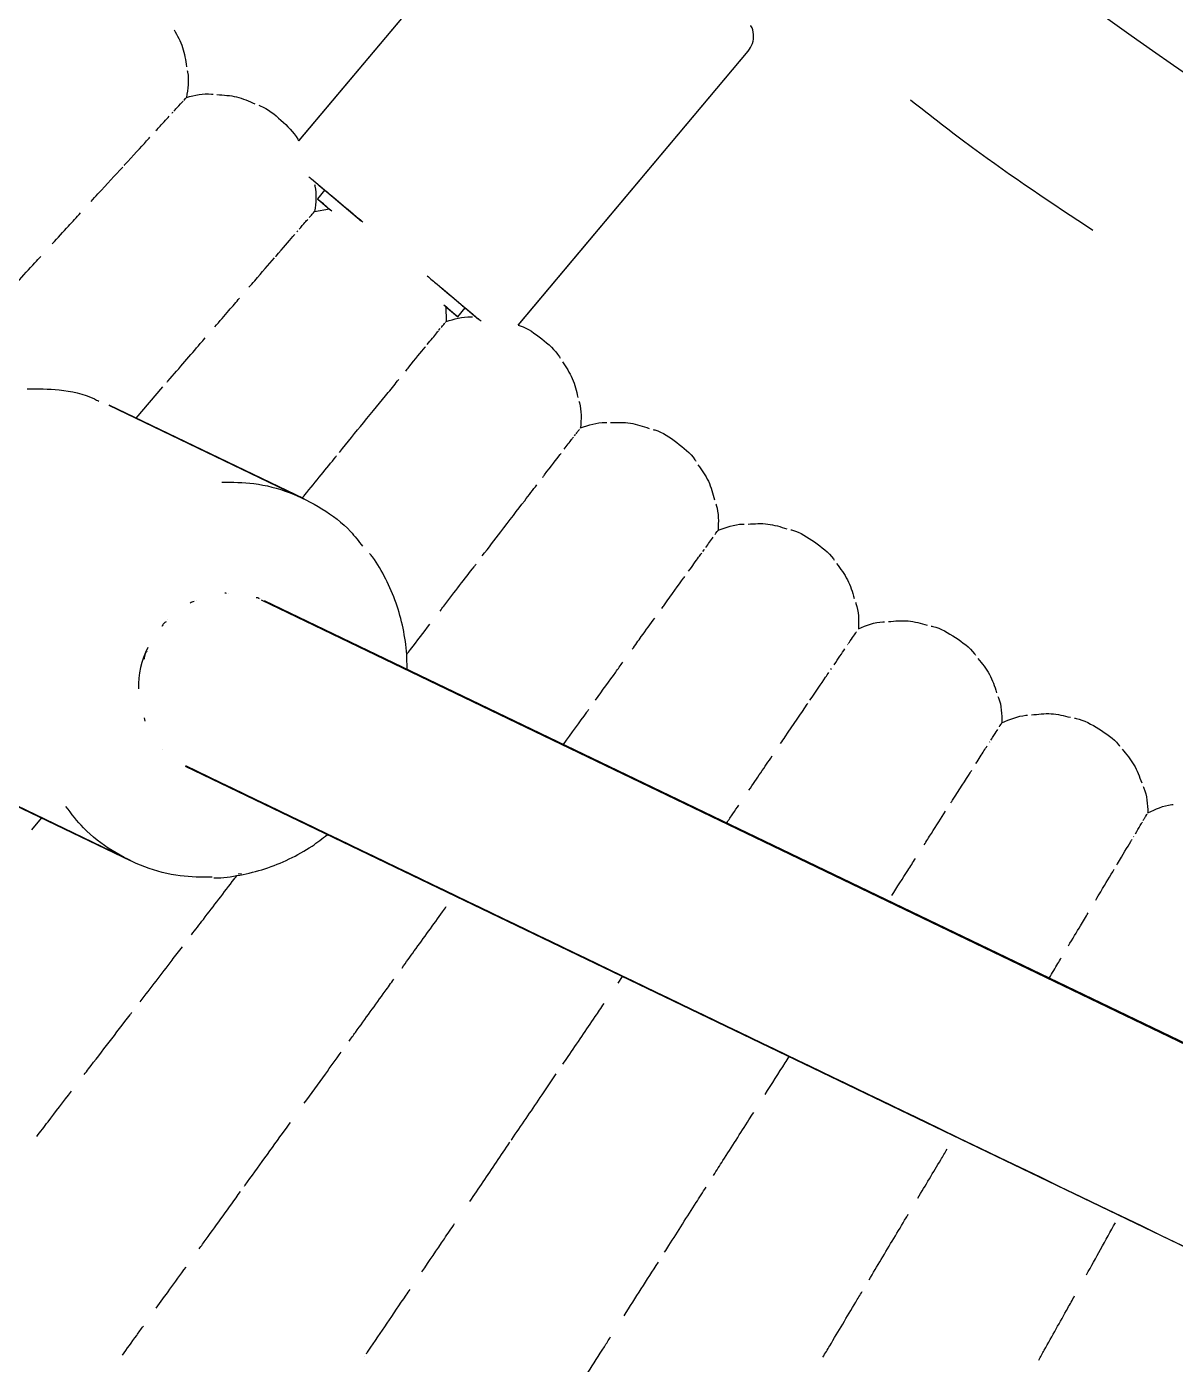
# Model space of a CAD drawing. Extents: x -360 to 379, y -342 to 365.
# Drawn here: x -26 to -15.99, y -185.04 to -173.37 of the extents above; entities that cross this region are included whole.
import ezdxf

# ---------------------------------------------------------------- set-up
doc = ezdxf.new("R2010")
doc.units = 0
doc.layers.get('0').update_dxf_attribs({"linetype": 'CONTINUOUS'})

msp = doc.modelspace()

# ---------------------------------------------------------------- linework, layer by layer
at = {"color": 7, "linetype": 'CONTINUOUS'}
for p, q in [((-21.629, -171.978), (-23.633, -174.367)), ((-21.629, -171.978), (-23.632, -174.365)), ((-21.718, -175.973), (-19.714, -173.585)), ((-21.717, -175.972), (-19.714, -173.585)), ((-23.521, -174.699), (-23.084, -175.066)), ((-23.406, -174.795), (-23.47, -174.872)), ((-23.406, -174.795), (-23.47, -174.872)), ((-23.47, -174.872), (-23.36, -174.965)), ((-23.494, -174.982), (-23.364, -174.961)), ((-23.648, -175.16), (-23.64, -175.151)), ((-22.392, -175.646), (-22.065, -175.921)), ((-22.355, -175.808), (-22.244, -175.901)), ((-22.35, -175.812), (-22.348, -175.943)), ((-22.244, -175.901), (-22.18, -175.824)), ((-22.244, -175.901), (-22.18, -175.824)), ((-25.051, -176.784), (-24.817, -176.513)), ((-23.588, -177.493), (-25.286, -176.676)), ((-23.586, -177.489), (-25.284, -176.672)), ((-21.177, -176.872), (-21.175, -176.87)), ((4.517, -192.068), (-23.958, -178.372)), ((4.517, -192.06), (-23.93, -178.378)), ((-18.993, -178.976), (-18.988, -178.969)), ((-24.981, -179.398), (-24.975, -179.428)), ((-24.82, -179.678), (-24.82, -179.678)), ((-26.801, -179.827), (-25.103, -180.643)), ((-26.799, -179.823), (-25.101, -180.64)), ((-24.623, -179.82), (4.517, -193.835)), ((-25.96, -180.376), (-25.875, -180.272)), ((-16.354, -180.437), (-16.351, -180.432)), ((-24.16, -180.759), (-24.132, -180.757)), ((-20.848, -181.711), (-20.81, -181.654)), ((-23.059, -184.967), (-23.059, -184.967))]:
    msp.add_line(p, q, dxfattribs=at)
at = {"color": 7, "linetype": 'CONTINUOUS', "flags": 128}
for points in [[(-24.736, -174.125), (-24.733, -174.121), (-24.728, -174.116)], [(-23.54, -175.036), (-23.533, -175.028), (-23.531, -175.024)], [(-22.354, -175.95), (-22.351, -175.946), (-22.348, -175.943)], [(-22.41, -176.019), (-22.401, -176.007), (-22.398, -176.004)], [(-21.228, -176.939), (-21.221, -176.93), (-21.22, -176.928)], [(-20.109, -177.948), (-20.098, -177.932), (-20.094, -177.927)], [(-24.245, -178.31), (-24.245, -178.31), (-24.245, -178.31)], [(-24.527, -178.372), (-24.527, -178.372), (-24.527, -178.372)], [(-23.967, -178.362), (-23.967, -178.362), (-23.967, -178.362)], [(-24.774, -178.539), (-24.774, -178.539), (-24.774, -178.539)], [(-18.848, -178.763), (-18.847, -178.761), (-18.844, -178.758)], [(-17.61, -179.612), (-17.609, -179.61), (-17.607, -179.607)], [(-16.269, -180.294), (-16.263, -180.283), (-16.261, -180.28)], [(-16.231, -180.23), (-16.23, -180.228), (-16.229, -180.227)]]:
    msp.add_lwpolyline(points, dxfattribs=at)
at = {"color": 7, "linetype": 'CONTINUOUS'}
for centre, radius, start, end in [((10.118, -136.088), 45.8, 231.0009, 248.9991), ((-24.304, -179.119), 0.725, 152.6807, 182.0949)]:
    msp.add_arc(centre, radius, start, end, dxfattribs=at)
for points, knots in [([(-24.719, -173.399), (-24.691, -173.449), (-24.635, -173.549), (-24.619, -173.663), (-24.611, -173.721)], [0, 0, 0, 0, 0.49715, 1, 1, 1, 1]), ([(-19.714, -173.585), (-19.7, -173.563), (-19.67, -173.519), (-19.665, -173.44), (-19.674, -173.383), (-19.692, -173.362), (-19.693, -173.361)], [0, 0, 0, 0, 0.327453, 0.654907, 0.98236, 1, 1, 1, 1]), ([(-24.604, -173.754), (-24.603, -173.759), (-24.587, -173.835), (-24.599, -173.914), (-24.611, -173.988)], [0, 0, 0, 0, 0.058424, 1, 1, 1, 1]), ([(-24.634, -174.013), (-24.633, -174.012), (-24.611, -173.988), (-24.611, -173.988), (-24.611, -173.988)], [0, 0, 0, 0, 0.0184388, 1, 1, 1, 1]), ([(-24.611, -173.988), (-24.538, -173.97), (-24.461, -173.95), (-24.383, -173.96), (-24.379, -173.96)], [0, 0, 0, 0, 0.941576, 1, 1, 1, 1]), ([(-24.345, -173.964), (-24.287, -173.967), (-24.172, -173.974), (-24.067, -174.021), (-24.015, -174.044)], [0, 0, 0, 0, 0.5028497, 1, 1, 1, 1]), ([(-18.299, -174.009), (-18.12, -174.15), (-17.606, -174.552), (-17.062, -174.912), (-16.708, -175.147)], [0, 0, 0, 0, 0.3485999, 1, 1, 1, 1]), ([(-24.722, -174.109), (-24.714, -174.1), (-24.672, -174.055), (-24.655, -174.036), (-24.641, -174.02)], [0, 0, 0, 0, 0.20165, 1, 1, 1, 1]), ([(-23.981, -174.056), (-23.977, -174.058), (-23.903, -174.085), (-23.843, -174.137), (-23.787, -174.187)], [0, 0, 0, 0, 0.061307, 1, 1, 1, 1]), ([(-24.877, -174.278), (-24.852, -174.251), (-24.804, -174.199), (-24.775, -174.167), (-24.762, -174.152)], [0, 0, 0, 0, 0.527136, 1, 1, 1, 1]), ([(-23.787, -174.187), (-23.732, -174.237), (-23.672, -174.291), (-23.636, -174.362), (-23.634, -174.367)], [0, 0, 0, 0, 0.927684, 1, 1, 1, 1]), ([(-25.154, -174.58), (-25.153, -174.579), (-25.075, -174.494), (-24.999, -174.411), (-24.939, -174.346), (-24.93, -174.336)], [0, 0, 0, 0, 0.0094357, 0.8446127, 1, 1, 1, 1]), ([(-25.442, -174.895), (-25.422, -174.873), (-25.318, -174.76), (-25.235, -174.669), (-25.167, -174.595)], [0, 0, 0, 0, 0.193303, 1, 1, 1, 1]), ([(-23.543, -174.68), (-23.52, -174.7), (-23.458, -174.752), (-23.327, -174.861), (-23.192, -174.975), (-23.102, -175.05), (-23.073, -175.075)], [0, 0, 0, 0, 0.19772, 0.520864, 0.844007, 1, 1, 1, 1]), ([(-23.494, -174.748), (-23.493, -174.753), (-23.474, -174.828), (-23.484, -174.907), (-23.494, -174.982)], [0, 0, 0, 0, 0.058424, 1, 1, 1, 1]), ([(-23.47, -174.872), (-23.464, -174.878), (-23.453, -174.886), (-23.374, -174.953), (-23.345, -174.977)], [0, 0, 0, 0, 0.627952, 1, 1, 1, 1]), ([(-25.781, -175.264), (-25.733, -175.212), (-25.644, -175.115), (-25.569, -175.033), (-25.534, -174.996)], [0, 0, 0, 0, 0.540432, 1, 1, 1, 1]), ([(-23.628, -175.137), (-23.61, -175.116), (-23.575, -175.076), (-23.559, -175.058), (-23.552, -175.049)], [0, 0, 0, 0, 0.536966, 1, 1, 1, 1]), ([(-23.529, -175.023), (-23.524, -175.017), (-23.497, -174.985), (-23.495, -174.983), (-23.494, -174.982)], [0, 0, 0, 0, 0.187039, 1, 1, 1, 1]), ([(-23.833, -175.374), (-23.832, -175.373), (-23.769, -175.3), (-23.712, -175.234), (-23.671, -175.187), (-23.665, -175.18)], [0, 0, 0, 0, 0.010479, 0.850758, 1, 1, 1, 1]), ([(-26.26, -175.788), (-26.259, -175.786), (-26.141, -175.658), (-26.013, -175.518), (-25.899, -175.393), (-25.882, -175.375)], [0, 0, 0, 0, 0.0099037, 0.8541595, 1, 1, 1, 1]), ([(-24.066, -175.644), (-24.049, -175.625), (-23.963, -175.524), (-23.897, -175.449), (-23.845, -175.388)], [0, 0, 0, 0, 0.1930221, 1, 1, 1, 1]), ([(-22.513, -175.544), (-22.484, -175.569), (-22.394, -175.644), (-22.259, -175.758), (-22.128, -175.868), (-22.066, -175.919), (-22.043, -175.939)], [0, 0, 0, 0, 0.155993, 0.479136, 0.80228, 1, 1, 1, 1]), ([(-24.365, -175.99), (-24.322, -175.94), (-24.242, -175.848), (-24.178, -175.773), (-24.148, -175.738)], [0, 0, 0, 0, 0.534259, 1, 1, 1, 1]), ([(-22.366, -175.798), (-22.338, -175.822), (-22.261, -175.887), (-22.251, -175.895), (-22.244, -175.901)], [0, 0, 0, 0, 0.360872, 1, 1, 1, 1]), ([(-22.392, -175.996), (-22.383, -175.985), (-22.364, -175.962), (-22.361, -175.959), (-22.36, -175.957)], [0, 0, 0, 0, 0.474157, 1, 1, 1, 1]), ([(-22.348, -175.943), (-22.277, -175.92), (-22.201, -175.897), (-22.123, -175.902), (-22.118, -175.902)], [0, 0, 0, 0, 0.941576, 1, 1, 1, 1]), ([(-21.719, -175.974), (-21.713, -175.976), (-21.637, -175.998), (-21.574, -176.048), (-21.514, -176.093)], [0, 0, 0, 0, 0.072316, 1, 1, 1, 1]), ([(-24.78, -176.471), (-24.778, -176.468), (-24.672, -176.346), (-24.56, -176.215), (-24.462, -176.102), (-24.448, -176.086)], [0, 0, 0, 0, 0.019483, 0.857183, 1, 1, 1, 1]), ([(-22.512, -176.144), (-22.48, -176.105), (-22.439, -176.055), (-22.42, -176.03), (-22.415, -176.025)], [0, 0, 0, 0, 0.775016, 1, 1, 1, 1]), ([(-21.514, -176.093), (-21.456, -176.14), (-21.394, -176.191), (-21.355, -176.258), (-21.352, -176.262)], [0, 0, 0, 0, 0.938693, 1, 1, 1, 1]), ([(-22.7, -176.374), (-22.691, -176.363), (-22.621, -176.278), (-22.564, -176.207), (-22.529, -176.164), (-22.528, -176.163)], [0, 0, 0, 0, 0.129994, 0.9708, 1, 1, 1, 1]), ([(-21.334, -176.293), (-21.302, -176.34), (-21.238, -176.436), (-21.212, -176.548), (-21.199, -176.604)], [0, 0, 0, 0, 0.49715, 1, 1, 1, 1]), ([(-23.278, -177.084), (-23.207, -176.996), (-23.05, -176.804), (-22.877, -176.592), (-22.789, -176.484), (-22.759, -176.447)], [0, 0, 0, 0, 0.3578844, 0.7811306, 1, 1, 1, 1]), ([(-26.001, -176.528), (-25.908, -176.529), (-25.707, -176.53), (-25.495, -176.575), (-25.388, -176.63), (-25.376, -176.636)], [0, 0, 0, 0, 0.435778, 0.935872, 1, 1, 1, 1]), ([(-21.189, -176.637), (-21.188, -176.642), (-21.165, -176.716), (-21.17, -176.795), (-21.175, -176.87)], [0, 0, 0, 0, 0.058424, 1, 1, 1, 1]), ([(-21.214, -176.921), (-21.207, -176.911), (-21.189, -176.887), (-21.186, -176.885), (-21.185, -176.883)], [0, 0, 0, 0, 0.3963558, 1, 1, 1, 1]), ([(-21.175, -176.87), (-21.104, -176.846), (-21.029, -176.82), (-20.951, -176.823), (-20.947, -176.823)], [0, 0, 0, 0, 0.941576, 1, 1, 1, 1]), ([(-20.913, -176.824), (-20.855, -176.822), (-20.74, -176.818), (-20.631, -176.856), (-20.577, -176.874)], [0, 0, 0, 0, 0.50285, 1, 1, 1, 1]), ([(-20.542, -176.884), (-20.538, -176.885), (-20.462, -176.906), (-20.398, -176.952), (-20.337, -176.997)], [0, 0, 0, 0, 0.061307, 1, 1, 1, 1]), ([(-21.319, -177.057), (-21.294, -177.025), (-21.259, -176.979), (-21.242, -176.957), (-21.237, -176.95)], [0, 0, 0, 0, 0.694616, 1, 1, 1, 1]), ([(-20.337, -176.997), (-20.278, -177.042), (-20.214, -177.09), (-20.173, -177.157), (-20.171, -177.161)], [0, 0, 0, 0, 0.938693, 1, 1, 1, 1]), ([(-23.601, -177.48), (-23.594, -177.472), (-23.487, -177.341), (-23.387, -177.218), (-23.304, -177.117), (-23.303, -177.114)], [0, 0, 0, 0, 0.063373, 0.979657, 1, 1, 1, 1]), ([(-21.507, -177.302), (-21.501, -177.294), (-21.437, -177.211), (-21.382, -177.139), (-21.347, -177.094), (-21.344, -177.09)], [0, 0, 0, 0, 0.087365, 0.930607, 1, 1, 1, 1]), ([(-20.152, -177.191), (-20.118, -177.237), (-20.051, -177.331), (-20.022, -177.442), (-20.007, -177.498)], [0, 0, 0, 0, 0.49715, 1, 1, 1, 1]), ([(-24.303, -177.344), (-24.209, -177.344), (-24.008, -177.344), (-23.71, -177.425), (-23.426, -177.567), (-23.209, -177.729), (-23.11, -177.858), (-23.076, -177.902)], [0, 0, 0, 0, 0.198762, 0.426859, 0.654956, 0.883052, 1, 1, 1, 1]), ([(-22.032, -177.986), (-21.977, -177.915), (-21.841, -177.738), (-21.681, -177.529), (-21.59, -177.411), (-21.556, -177.366)], [0, 0, 0, 0, 0.291658, 0.73077, 1, 1, 1, 1]), ([(-19.996, -177.531), (-19.995, -177.535), (-19.97, -177.609), (-19.973, -177.688), (-19.976, -177.763)], [0, 0, 0, 0, 0.058424, 1, 1, 1, 1]), ([(-19.976, -177.763), (-19.906, -177.737), (-19.831, -177.709), (-19.753, -177.709), (-19.749, -177.709)], [0, 0, 0, 0, 0.941576, 1, 1, 1, 1]), ([(-19.715, -177.709), (-19.657, -177.705), (-19.542, -177.698), (-19.432, -177.733), (-19.377, -177.75)], [0, 0, 0, 0, 0.50285, 1, 1, 1, 1]), ([(-20.084, -177.913), (-20.072, -177.896), (-20.042, -177.854), (-20.028, -177.835), (-20.02, -177.823)], [0, 0, 0, 0, 0.3780162, 1, 1, 1, 1]), ([(-20.002, -177.799), (-19.999, -177.795), (-19.977, -177.765), (-19.977, -177.764), (-19.976, -177.763)], [0, 0, 0, 0, 0.107173, 1, 1, 1, 1]), ([(-19.343, -177.758), (-19.338, -177.759), (-19.262, -177.778), (-19.196, -177.823), (-19.135, -177.865)], [0, 0, 0, 0, 0.061307, 1, 1, 1, 1]), ([(-19.135, -177.865), (-19.074, -177.909), (-19.009, -177.955), (-18.966, -178.02), (-18.963, -178.024)], [0, 0, 0, 0, 0.938693, 1, 1, 1, 1]), ([(-22.687, -178.975), (-22.688, -178.932), (-22.69, -178.812), (-22.718, -178.616), (-22.779, -178.395), (-22.871, -178.187), (-22.95, -178.043), (-23.006, -177.976), (-23.014, -177.966)], [0, 0, 0, 0, 0.117263, 0.329252, 0.541227, 0.752927, 0.964289, 1, 1, 1, 1]), ([(-20.233, -178.12), (-20.201, -178.075), (-20.156, -178.012), (-20.128, -177.973), (-20.119, -177.962)], [0, 0, 0, 0, 0.7025975, 1, 1, 1, 1]), ([(-22.4, -178.467), (-22.389, -178.452), (-22.282, -178.312), (-22.176, -178.175), (-22.092, -178.065), (-22.086, -178.058)], [0, 0, 0, 0, 0.096232, 0.936886, 1, 1, 1, 1]), ([(-18.943, -178.054), (-18.909, -178.099), (-18.839, -178.191), (-18.806, -178.301), (-18.79, -178.357)], [0, 0, 0, 0, 0.49715, 1, 1, 1, 1]), ([(-20.468, -178.444), (-20.46, -178.434), (-20.385, -178.33), (-20.317, -178.236), (-20.27, -178.171), (-20.267, -178.166)], [0, 0, 0, 0, 0.098386, 0.933632, 1, 1, 1, 1]), ([(-24.261, -178.313), (-24.266, -178.311), (-24.272, -178.31), (-24.277, -178.311), (-24.278, -178.311)], [0, 0, 0, 0, 0.941122, 1, 1, 1, 1]), ([(-24.545, -178.384), (-24.552, -178.385), (-24.564, -178.387), (-24.574, -178.395), (-24.578, -178.399)], [0, 0, 0, 0, 0.552771, 1, 1, 1, 1]), ([(-23.974, -178.362), (-23.979, -178.358), (-23.987, -178.352), (-23.998, -178.351), (-24.003, -178.351)], [0, 0, 0, 0, 0.54213, 1, 1, 1, 1]), ([(-18.778, -178.389), (-18.777, -178.393), (-18.75, -178.466), (-18.75, -178.546), (-18.751, -178.621)], [0, 0, 0, 0, 0.0584237, 1, 1, 1, 1]), ([(-24.789, -178.56), (-24.796, -178.565), (-24.812, -178.575), (-24.821, -178.593), (-24.826, -178.603)], [0, 0, 0, 0, 0.433862, 1, 1, 1, 1]), ([(-20.725, -178.801), (-20.698, -178.763), (-20.625, -178.661), (-20.566, -178.58), (-20.529, -178.528)], [0, 0, 0, 0, 0.372089, 1, 1, 1, 1]), ([(-18.751, -178.621), (-18.682, -178.592), (-18.608, -178.562), (-18.53, -178.56), (-18.526, -178.56)], [0, 0, 0, 0, 0.941576, 1, 1, 1, 1]), ([(-18.491, -178.559), (-18.434, -178.554), (-18.319, -178.543), (-18.208, -178.574), (-18.153, -178.59)], [0, 0, 0, 0, 0.50285, 1, 1, 1, 1]), ([(-22.691, -178.846), (-22.68, -178.832), (-22.608, -178.738), (-22.544, -178.654), (-22.489, -178.582)], [0, 0, 0, 0, 0.151335, 1, 1, 1, 1]), ([(-18.839, -178.751), (-18.834, -178.743), (-18.798, -178.69), (-18.775, -178.656), (-18.769, -178.647), (-18.769, -178.647)], [0, 0, 0, 0, 0.148144, 0.983394, 1, 1, 1, 1]), ([(-18.119, -178.598), (-18.114, -178.599), (-18.037, -178.615), (-17.97, -178.658), (-17.907, -178.698)], [0, 0, 0, 0, 0.061307, 1, 1, 1, 1]), ([(-18.964, -178.935), (-18.946, -178.908), (-18.907, -178.851), (-18.884, -178.816), (-18.871, -178.797)], [0, 0, 0, 0, 0.459735, 1, 1, 1, 1]), ([(-17.907, -178.698), (-17.845, -178.74), (-17.779, -178.784), (-17.734, -178.848), (-17.731, -178.852)], [0, 0, 0, 0, 0.938693, 1, 1, 1, 1]), ([(-24.956, -178.816), (-24.962, -178.824), (-24.977, -178.845), (-24.979, -178.872), (-24.981, -178.888)], [0, 0, 0, 0, 0.3773122, 1, 1, 1, 1]), ([(-21.045, -179.243), (-20.984, -179.159), (-20.899, -179.041), (-20.827, -178.942), (-20.807, -178.913)], [0, 0, 0, 0, 0.716442, 1, 1, 1, 1]), ([(-17.711, -178.881), (-17.674, -178.926), (-17.602, -179.015), (-17.566, -179.124), (-17.548, -179.179)], [0, 0, 0, 0, 0.4971503, 1, 1, 1, 1]), ([(-19.175, -179.245), (-19.126, -179.173), (-19.064, -179.081), (-19.02, -179.016), (-19.01, -179.003)], [0, 0, 0, 0, 0.787871, 1, 1, 1, 1]), ([(-17.536, -179.211), (-17.534, -179.216), (-17.505, -179.288), (-17.503, -179.367), (-17.502, -179.442)], [0, 0, 0, 0, 0.058424, 1, 1, 1, 1]), ([(-21.325, -179.631), (-21.254, -179.533), (-21.177, -179.427), (-21.11, -179.334), (-21.104, -179.326)], [0, 0, 0, 0, 0.914071, 1, 1, 1, 1]), ([(-19.432, -179.623), (-19.418, -179.603), (-19.33, -179.474), (-19.251, -179.357), (-19.196, -179.276), (-19.195, -179.274)], [0, 0, 0, 0, 0.151437, 0.977869, 1, 1, 1, 1]), ([(-17.502, -179.442), (-17.433, -179.412), (-17.361, -179.38), (-17.283, -179.376), (-17.278, -179.375)], [0, 0, 0, 0, 0.941576, 1, 1, 1, 1]), ([(-17.244, -179.373), (-17.187, -179.366), (-17.072, -179.352), (-16.961, -179.38), (-16.905, -179.394)], [0, 0, 0, 0, 0.50285, 1, 1, 1, 1]), ([(-17.524, -179.476), (-17.522, -179.474), (-17.503, -179.444), (-17.502, -179.443), (-17.502, -179.442)], [0, 0, 0, 0, 0.076699, 1, 1, 1, 1]), ([(-16.87, -179.401), (-16.865, -179.402), (-16.789, -179.415), (-16.72, -179.457), (-16.656, -179.495)], [0, 0, 0, 0, 0.061307, 1, 1, 1, 1]), ([(-16.656, -179.495), (-16.593, -179.535), (-16.525, -179.578), (-16.479, -179.64), (-16.476, -179.644)], [0, 0, 0, 0, 0.938693, 1, 1, 1, 1]), ([(-17.597, -179.592), (-17.588, -179.578), (-17.559, -179.532), (-17.546, -179.512), (-17.538, -179.499)], [0, 0, 0, 0, 0.317224, 1, 1, 1, 1]), ([(-19.708, -180.03), (-19.673, -179.978), (-19.599, -179.87), (-19.537, -179.778), (-19.505, -179.731)], [0, 0, 0, 0, 0.479368, 1, 1, 1, 1]), ([(-17.728, -179.797), (-17.703, -179.758), (-17.663, -179.695), (-17.639, -179.657), (-17.63, -179.643)], [0, 0, 0, 0, 0.641646, 1, 1, 1, 1]), ([(-16.454, -179.672), (-16.417, -179.716), (-16.342, -179.803), (-16.303, -179.911), (-16.283, -179.966)], [0, 0, 0, 0, 0.49715, 1, 1, 1, 1]), ([(-24.621, -179.814), (-22.431, -180.869), (-12.72, -185.546), (-3.006, -190.215), (4.517, -193.832)], [0, 0, 0, 0, 0.2255069, 1, 1, 1, 1]), ([(-17.947, -180.141), (-17.942, -180.133), (-17.875, -180.029), (-17.814, -179.932), (-17.769, -179.862), (-17.765, -179.855)], [0, 0, 0, 0, 0.06668, 0.903082, 1, 1, 1, 1]), ([(-16.27, -179.997), (-16.268, -180.002), (-16.237, -180.073), (-16.233, -180.152), (-16.229, -180.227)], [0, 0, 0, 0, 0.058424, 1, 1, 1, 1]), ([(-24.386, -180.788), (-24.48, -180.788), (-24.681, -180.788), (-24.979, -180.708), (-25.264, -180.565), (-25.499, -180.386), (-25.613, -180.235), (-25.662, -180.171)], [0, 0, 0, 0, 0.188463, 0.404741, 0.621019, 0.837297, 1, 1, 1, 1]), ([(-19.901, -180.315), (-19.883, -180.288), (-19.845, -180.232), (-19.812, -180.183), (-19.795, -180.159)], [0, 0, 0, 0, 0.493257, 1, 1, 1, 1]), ([(-16.229, -180.227), (-16.162, -180.195), (-16.09, -180.161), (-16.012, -180.154), (-16.008, -180.154)], [0, 0, 0, 0, 0.941576, 1, 1, 1, 1]), ([(-18.18, -180.507), (-18.159, -180.473), (-18.089, -180.363), (-18.032, -180.275), (-17.993, -180.213)], [0, 0, 0, 0, 0.3091139, 1, 1, 1, 1]), ([(-16.338, -180.41), (-16.323, -180.384), (-16.295, -180.338), (-16.282, -180.316), (-16.277, -180.307)], [0, 0, 0, 0, 0.581482, 1, 1, 1, 1]), ([(-16.258, -180.276), (-16.254, -180.268), (-16.238, -180.242), (-16.236, -180.239), (-16.235, -180.238)], [0, 0, 0, 0, 0.284688, 1, 1, 1, 1]), ([(-24.374, -180.794), (-24.372, -180.794), (-24.296, -180.796), (-24.145, -180.772), (-23.926, -180.72), (-23.714, -180.633), (-23.531, -180.533), (-23.427, -180.451), (-23.383, -180.416)], [0, 0, 0, 0, 0.005875, 0.215991, 0.426398, 0.637139, 0.848222, 1, 1, 1, 1]), ([(-16.499, -180.68), (-16.497, -180.677), (-16.447, -180.592), (-16.402, -180.516), (-16.37, -180.463), (-16.366, -180.456)], [0, 0, 0, 0, 0.030446, 0.873106, 1, 1, 1, 1]), ([(-18.462, -180.949), (-18.414, -180.874), (-18.34, -180.757), (-18.277, -180.659), (-18.256, -180.625)], [0, 0, 0, 0, 0.653962, 1, 1, 1, 1]), ([(-24.568, -181.291), (-24.533, -181.246), (-24.409, -181.084), (-24.275, -180.91), (-24.178, -180.783), (-24.17, -180.772)], [0, 0, 0, 0, 0.260481, 0.936459, 1, 1, 1, 1]), ([(-16.684, -180.989), (-16.669, -180.964), (-16.606, -180.858), (-16.558, -180.778), (-16.522, -180.717)], [0, 0, 0, 0, 0.233774, 1, 1, 1, 1]), ([(-22.732, -181.58), (-22.696, -181.53), (-22.577, -181.365), (-22.447, -181.185), (-22.357, -181.06), (-22.346, -181.045)], [0, 0, 0, 0, 0.274352, 0.916603, 1, 1, 1, 1]), ([(-16.922, -181.387), (-16.885, -181.327), (-16.822, -181.221), (-16.771, -181.135), (-16.749, -181.099)], [0, 0, 0, 0, 0.5735015, 1, 1, 1, 1]), ([(-25.015, -181.874), (-24.923, -181.754), (-24.801, -181.595), (-24.677, -181.433), (-24.647, -181.394)], [0, 0, 0, 0, 0.75736, 1, 1, 1, 1]), ([(-17.089, -181.668), (-17.063, -181.624), (-17.025, -181.561), (-16.994, -181.508), (-16.984, -181.492)], [0, 0, 0, 0, 0.7000882, 1, 1, 1, 1]), ([(-23.194, -182.219), (-23.175, -182.193), (-23.07, -182.048), (-22.939, -181.866), (-22.828, -181.712), (-22.802, -181.677)], [0, 0, 0, 0, 0.142157, 0.803423, 1, 1, 1, 1]), ([(-21.329, -182.419), (-21.314, -182.397), (-21.219, -182.257), (-21.098, -182.079), (-20.996, -181.928), (-20.97, -181.89)], [0, 0, 0, 0, 0.123304, 0.780439, 1, 1, 1, 1]), ([(-25.503, -182.51), (-25.49, -182.493), (-25.361, -182.325), (-25.22, -182.142), (-25.092, -181.974), (-25.087, -181.967)], [0, 0, 0, 0, 0.095232, 0.963806, 1, 1, 1, 1]), ([(-23.585, -182.76), (-23.523, -182.675), (-23.417, -182.528), (-23.308, -182.378), (-23.262, -182.314)], [0, 0, 0, 0, 0.574688, 1, 1, 1, 1]), ([(-19.567, -182.684), (-19.507, -182.59), (-19.435, -182.477), (-19.368, -182.371), (-19.356, -182.353)], [0, 0, 0, 0, 0.828614, 1, 1, 1, 1]), ([(-21.779, -183.082), (-21.778, -183.08), (-21.694, -182.956), (-21.562, -182.762), (-21.433, -182.573), (-21.387, -182.504)], [0, 0, 0, 0, 0.011594, 0.641248, 1, 1, 1, 1]), ([(-25.917, -183.049), (-25.884, -183.007), (-25.788, -182.881), (-25.683, -182.745), (-25.614, -182.654)], [0, 0, 0, 0, 0.3367825, 1, 1, 1, 1]), ([(-20.015, -183.388), (-19.988, -183.345), (-19.884, -183.182), (-19.767, -182.998), (-19.68, -182.861), (-19.666, -182.839)], [0, 0, 0, 0, 0.229717, 0.879928, 1, 1, 1, 1]), ([(-24.106, -183.482), (-24.104, -183.479), (-23.99, -183.322), (-23.854, -183.134), (-23.72, -182.948), (-23.704, -182.926)], [0, 0, 0, 0, 0.015453, 0.884451, 1, 1, 1, 1]), ([(-22.142, -183.616), (-22.103, -183.56), (-21.987, -183.388), (-21.87, -183.215), (-21.791, -183.099)], [0, 0, 0, 0, 0.332594, 1, 1, 1, 1]), ([(-18.236, -183.588), (-18.168, -183.475), (-18.08, -183.328), (-17.998, -183.191), (-17.98, -183.161)], [0, 0, 0, 0, 0.778655, 1, 1, 1, 1]), ([(-24.501, -184.03), (-24.481, -184.002), (-24.366, -183.843), (-24.242, -183.671), (-24.14, -183.53)], [0, 0, 0, 0, 0.17645, 1, 1, 1, 1]), ([(-20.442, -184.057), (-20.43, -184.038), (-20.338, -183.894), (-20.217, -183.704), (-20.11, -183.536), (-20.081, -183.49)], [0, 0, 0, 0, 0.102223, 0.7595127, 1, 1, 1, 1]), ([(-22.558, -184.229), (-22.493, -184.134), (-22.4, -183.996), (-22.303, -183.853), (-22.273, -183.809)], [0, 0, 0, 0, 0.690862, 1, 1, 1, 1]), ([(-18.66, -184.3), (-18.625, -184.24), (-18.516, -184.058), (-18.401, -183.865), (-18.324, -183.737), (-18.318, -183.726)], [0, 0, 0, 0, 0.308048, 0.943186, 1, 1, 1, 1]), ([(-16.765, -184.255), (-16.723, -184.181), (-16.636, -184.024), (-16.554, -183.877), (-16.512, -183.801)], [0, 0, 0, 0, 0.4777, 1, 1, 1, 1]), ([(-20.795, -184.612), (-20.746, -184.534), (-20.647, -184.379), (-20.547, -184.222), (-20.497, -184.144)], [0, 0, 0, 0, 0.504162, 1, 1, 1, 1]), ([(-24.875, -184.547), (-24.836, -184.493), (-24.754, -184.379), (-24.663, -184.253), (-24.615, -184.188)], [0, 0, 0, 0, 0.477182, 1, 1, 1, 1]), ([(-23.043, -184.944), (-23.036, -184.934), (-22.926, -184.772), (-22.798, -184.582), (-22.673, -184.399), (-22.662, -184.382)], [0, 0, 0, 0, 0.056855, 0.913269, 1, 1, 1, 1]), ([(-19.062, -184.973), (-19.042, -184.94), (-18.947, -184.781), (-18.833, -184.589), (-18.739, -184.431), (-18.72, -184.4)], [0, 0, 0, 0, 0.1713287, 0.8342501, 1, 1, 1, 1]), ([(-17.18, -184.999), (-17.164, -184.97), (-17.079, -184.817), (-16.974, -184.629), (-16.888, -184.475), (-16.868, -184.44)], [0, 0, 0, 0, 0.1512939, 0.8076574, 1, 1, 1, 1]), ([(-25.17, -184.956), (-25.13, -184.9), (-25.072, -184.821), (-25.007, -184.73), (-24.987, -184.703)], [0, 0, 0, 0, 0.700129, 1, 1, 1, 1]), ([(-21.248, -185.323), (-21.156, -185.178), (-21.045, -185.005), (-20.931, -184.825), (-20.913, -184.796)], [0, 0, 0, 0, 0.837987, 1, 1, 1, 1])]:
    msp.add_open_spline(points, degree=3, knots=knots, dxfattribs=at)

doc.saveas('drawing.dxf')
